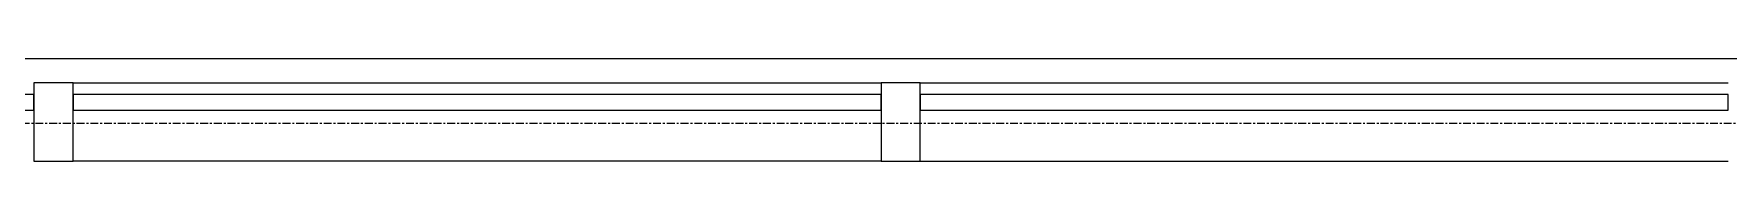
# Model space of a CAD drawing. Header units: inches. Extents: x -1714 to 1984, y -1043 to 970.
# Drawn here: x -722.1 to -614.1, y 664.8 to 671.3 of the extents above; entities that cross this region are included whole.
import ezdxf

# ---------------------------------------------------------------- set-up
doc = ezdxf.new("R2010")
doc.units = ezdxf.units.IN
doc.header["$MEASUREMENT"] = 0
doc.linetypes.add('Grid Line 1_2_', pattern=[0.875, 0.5, -0.125, 0.125, -0.125])
for name, color, linetype, lineweight in [('A-FLOR', 192, 'Continuous', 13), ('A-GLAZ-CURT', 52, 'Continuous', 9), ('A-GLAZ-CWMG', 51, 'Continuous', 9), ('S-GRID', 1, 'Continuous', 9)]:
    doc.layers.add(name, color=color, linetype=linetype, lineweight=lineweight)

# ---------------------------------------------------------------- blocks, each defined once
blk = doc.blocks.new('System Panel - Glazed-1359671-L2 - Architectural')
at = {"layer": 'A-GLAZ-CURT', "lineweight": 13}
for p, q in [((25.75, -0.75), (-25.75, -0.75)), ((-25.75, -0.75), (-25.75, -1.75)), ((25.75, -1.75), (25.75, -0.75)), ((-25.75, -1.75), (25.75, -1.75))]:
    blk.add_line(p, q, dxfattribs=at)
blk = doc.blocks.new('System Panel - Glazed-1359674-L2 - Architectural')
at = {"layer": 'A-GLAZ-CURT', "lineweight": 13}
for p, q in [((25.75, -0.75), (-25.75, -0.75)), ((-25.75, -0.75), (-25.75, -1.75)), ((25.75, -1.75), (25.75, -0.75)), ((-25.75, -1.75), (25.75, -1.75))]:
    blk.add_line(p, q, dxfattribs=at)
blk = doc.blocks.new('Rectangular Mullion - 2_5_ x 5_ rectangular-1359660-L2 - Architectural')
at = {"layer": 'A-GLAZ-CWMG'}
for p, q in [((-611.6, 669.78), (-560.1, 669.78)), ((-560.1, 664.78), (-611.6, 664.78))]:
    blk.add_line(p, q, dxfattribs=at)
blk = doc.blocks.new('Rectangular Mullion - 2_5_ x 5_ rectangular-1359657-L2 - Architectural')
at = {"layer": 'A-GLAZ-CWMG', "lineweight": 20}
for p, q in [((-1.25, 2.5), (1.25, 2.5)), ((-1.25, -2.5), (-1.25, 2.5)), ((1.25, 2.5), (1.25, -2.5)), ((1.25, -2.5), (-1.25, -2.5))]:
    blk.add_line(p, q, dxfattribs=at)
blk = doc.blocks.new('Rectangular Mullion - 2_5_ x 5_ rectangular-1359663-L2 - Architectural')
at = {"layer": 'A-GLAZ-CWMG'}
for p, q in [((-665.6, 669.78), (-614.1, 669.78)), ((-665.6, 664.78), (-614.1, 664.78))]:
    blk.add_line(p, q, dxfattribs=at)

msp = doc.modelspace()

# ---------------------------------------------------------------- linework, layer by layer
at = {"layer": 'A-FLOR'}
msp.add_line((-544.85, 671.32), (-1040.85, 671.32), dxfattribs=at)
at = {"layer": 'S-GRID', "linetype": 'Grid Line 1_2_'}
msp.add_line((-1714.25, 667.21), (1936.33, 667.21), dxfattribs=at)

# ---------------------------------------------------------------- block references
at = {"layer": 'A-GLAZ-CURT', "rotation": 180}
for name, p in [('System Panel - Glazed-1359671-L2 - Architectural', (-747.85, 667.28)), ('System Panel - Glazed-1359674-L2 - Architectural', (-693.85, 667.28)), ('System Panel - Glazed-1359671-L2 - Architectural', (-639.85, 667.28))]:
    msp.add_blockref(name, p, dxfattribs=at)
at = {"layer": 'A-GLAZ-CWMG', "extrusion": (0, 0, -1)}
for p in [(720.85, 667.28), (666.85, 667.28)]:
    msp.add_blockref('Rectangular Mullion - 2_5_ x 5_ rectangular-1359657-L2 - Architectural', p, dxfattribs=at)
at = {"layer": 'A-GLAZ-CWMG'}
for name, p in [('Rectangular Mullion - 2_5_ x 5_ rectangular-1359660-L2 - Architectural', (-108, 0)), ('Rectangular Mullion - 2_5_ x 5_ rectangular-1359663-L2 - Architectural', (0, 0))]:
    msp.add_blockref(name, p, dxfattribs=at)

doc.saveas('drawing.dxf')
